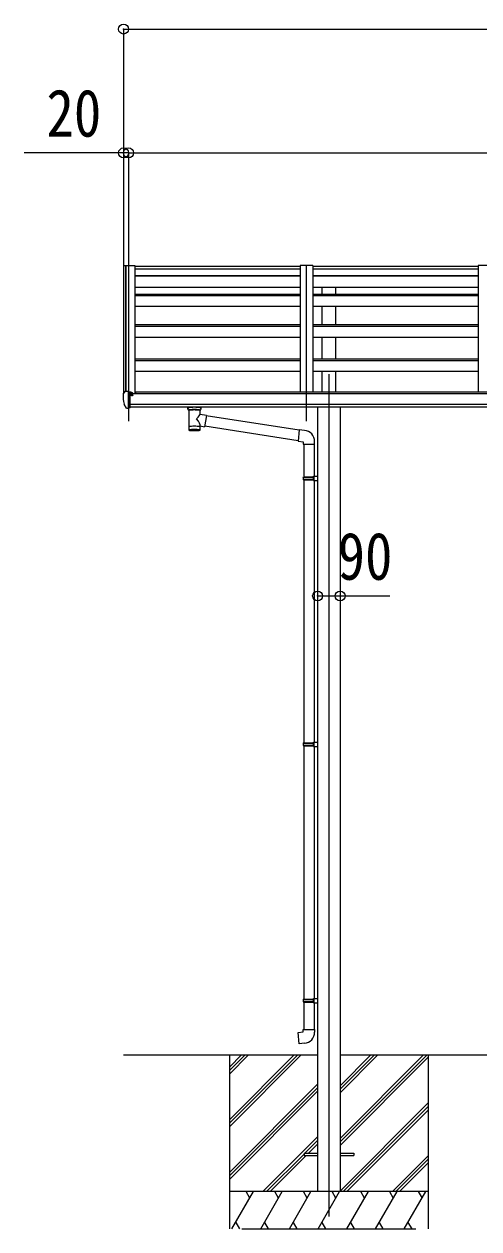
# Model space of a CAD drawing. Units: millimetres at full size, sheet at 1:40; some dimension numbers follow another scale. Extents: x -11181 to 11305, y -7804 to 7716.
# Drawn here: x -1090 to 739, y -4139 to 708 of the extents above; entities that cross this region are included whole.
import ezdxf
from ezdxf.enums import TextEntityAlignment as Align

# ---------------------------------------------------------------- set-up
doc = ezdxf.new("R2010")
doc.units = ezdxf.units.MM
doc.header["$LTSCALE"] = 40
doc.header["$PDMODE"] = 32
doc.header["$PDSIZE"] = 40
for name, color, linetype, lineweight in [('0-0_0', 7, 'Continuous', 9), ('0-1_本体', 4, 'Continuous', 9), ('0-2_部品', 7, 'Continuous', 9), ('0-8_PARTS2', 2, 'Continuous', 9), ('0-A_寸法', 6, 'Continuous', 9)]:
    doc.layers.add(name, color=color, linetype=linetype, lineweight=lineweight)
doc.styles.add('ＭＳ ゴシック', font='')
doc.styles.get('ＭＳ ゴシック').set_extended_font_data('MS Gothic')

msp = doc.modelspace()

# ---------------------------------------------------------------- linework, layer by layer
at = {"layer": '0-0_0'}
for p, q in [((-690.06, -3439.43), (90.74, -3439.43)), ((-264.06, -3439.43), (-264.06, -4139.43)), ((-264.06, -3700.16), (-3.33, -3439.43)), ((-264.06, -3714.3), (10.82, -3439.43)), ((-264.06, -3728.44), (24.96, -3439.43)), ((-264.06, -3516.31), (-187.17, -3439.43)), ((-264.06, -3502.17), (-201.32, -3439.43)), ((-264.06, -3488.02), (-215.46, -3439.43)), ((181.14, -3439.43), (1790.74, -3439.43)), ((181.14, -3775.45), (517.17, -3439.43)), ((181.14, -3789.6), (531.32, -3439.43)), ((181.14, -3591.61), (333.33, -3439.43)), ((181.14, -3577.47), (319.18, -3439.43)), ((181.14, -3563.32), (305.04, -3439.43)), ((535.94, -3439.43), (535.94, -4139.43)), ((181.14, -3803.74), (535.94, -3448.94)), ((-264.06, -3912.29), (90.74, -3557.49)), ((-264.06, -3926.43), (90.74, -3571.63)), ((-264.06, -3940.57), (90.74, -3585.77)), ((181.14, -3987.59), (535.94, -3632.79)), ((193.44, -3989.43), (535.94, -3646.93)), ((207.59, -3989.43), (535.94, -3661.07)), ((-129.06, -3989.43), (90.74, -3769.62)), ((39.59, -3834.92), (90.74, -3783.76)), ((53.73, -3834.92), (90.74, -3797.9)), ((-114.92, -3989.43), (35.94, -3838.56)), ((-100.78, -3989.43), (44.73, -3843.92)), ((391.44, -3989.43), (535.94, -3844.92)), ((405.58, -3989.43), (535.94, -3859.06)), ((419.72, -3989.43), (535.94, -3873.2)), ((535.94, -3989.43), (-264.06, -3989.43)), ((-253.77, -4139.43), (-167.16, -3989.43)), ((-182.16, -4015.41), (-197.17, -3989.43)), ((-138.3, -4139.43), (-51.69, -3989.43)), ((-66.7, -4015.41), (-81.7, -3989.43)), ((-22.83, -4139.43), (63.78, -3989.43)), ((48.78, -4015.41), (33.77, -3989.43)), ((92.64, -4139.43), (179.25, -3989.43)), ((164.25, -4015.41), (149.24, -3989.43)), ((208.11, -4139.43), (294.72, -3989.43)), ((279.72, -4015.41), (264.72, -3989.43)), ((323.58, -4139.43), (410.19, -3989.43)), ((380.19, -3989.43), (395.19, -4015.41)), ((439.05, -4139.43), (525.66, -3989.43)), ((495.66, -3989.43), (510.66, -4015.41)), ((-238.77, -4113.45), (-223.77, -4139.43)), ((-123.3, -4113.45), (-108.3, -4139.43)), ((-7.83, -4113.45), (7.17, -4139.43)), ((107.64, -4113.45), (122.64, -4139.43)), ((223.11, -4113.45), (238.11, -4139.43)), ((338.58, -4113.45), (353.58, -4139.43)), ((454.05, -4113.45), (469.05, -4139.43)), ((-214.06, -4139.43), (485.94, -4139.43))]:
    msp.add_line(p, q, dxfattribs=at)
at = {"layer": '0-1_本体'}
for p, q in [((-690.05, -264.49), (-690.06, -776.57)), ((-689.11, -263.6), (-681.27, -263.19)), ((-681.06, -263.27), (-681.06, -770.03)), ((-680.98, -263.39), (-680.36, -265.01)), ((-645.06, -263.18), (-645.06, -779.83)), ((-645.06, -276.18), (20.94, -276.18)), ((20.94, -263.18), (20.94, -773.3)), ((70.94, -263.18), (20.94, -263.18)), ((70.94, -263.18), (70.94, -773.3)), ((70.94, -276.18), (736.94, -276.18)), ((736.94, -263.18), (736.94, -773.3)), ((786.94, -263.18), (736.94, -263.18)), ((-645.06, -302.8), (20.94, -302.8)), ((-645.06, -305.33), (20.94, -305.33)), ((70.94, -302.8), (736.94, -302.8)), ((70.94, -305.33), (736.94, -305.33)), ((-645.06, -350.08), (20.94, -350.08)), ((-645.06, -378.23), (20.94, -378.23)), ((-645.06, -383.2), (20.94, -383.2)), ((70.94, -350.08), (736.94, -350.08)), ((70.94, -378.23), (736.94, -378.23)), ((70.94, -383.2), (736.94, -383.2)), ((108.44, -378.23), (108.44, -350.08)), ((163.44, -378.23), (163.44, -350.08)), ((-645.06, -427.41), (20.94, -427.41)), ((70.94, -427.41), (736.94, -427.41)), ((108.44, -500.93), (108.44, -427.41)), ((163.44, -500.93), (163.44, -427.41)), ((-645.06, -500.93), (20.94, -500.93)), ((-645.06, -507.83), (20.94, -507.83)), ((70.94, -500.93), (736.94, -500.93)), ((70.94, -507.83), (736.94, -507.83)), ((-645.06, -551.38), (20.94, -551.38)), ((70.94, -551.38), (736.94, -551.38)), ((108.44, -638.39), (108.44, -551.38)), ((163.44, -638.39), (163.44, -551.38)), ((-645.06, -638.39), (20.94, -638.39)), ((-645.06, -645.29), (20.94, -645.29)), ((70.94, -638.39), (736.94, -638.39)), ((70.94, -645.29), (736.94, -645.29)), ((-645.06, -688.84), (20.94, -688.84)), ((70.94, -688.84), (736.94, -688.84)), ((108.44, -773.5), (108.44, -688.84)), ((163.44, -773.5), (163.44, -688.84)), ((-640.06, -779.83), (-640.06, -773.3)), ((4311.94, -773.3), (-640.06, -773.3)), ((4335.44, -779.83), (-663.56, -779.83)), ((-663.56, -821.43), (4335.44, -821.43)), ((4335.44, -833.28), (-663.56, -833.21)), ((90.74, -833.37), (90.74, -3989.44)), ((181.14, -833.37), (181.14, -3989.44))]:
    msp.add_line(p, q, dxfattribs=at)
msp.add_lwpolyline([(-680.36, -770.03), (-680.36, -263.18), (-645.06, -263.18)], dxfattribs=at)
msp.add_circle((-656.08, -784.94), 3, dxfattribs=at)
for centre, radius, start, end in [((-689.06, -264.6), 1, 93, 173.32986), ((-681.26, -263.49), 0.301, 21.06327, 92.86679)]:
    msp.add_arc(centre, radius, start, end, dxfattribs=at)
at = {"layer": '0-2_部品', "color": 4}
for p, q in [((20.94, -267.47), (-645.06, -267.47)), ((736.94, -267.47), (70.94, -267.47)), ((35.94, -3834.93), (35.94, -3843.93)), ((35.94, -3834.93), (90.94, -3834.93)), ((35.94, -3843.93), (90.94, -3843.93)), ((180.94, -3834.93), (235.94, -3834.93)), ((180.94, -3843.93), (235.94, -3843.93)), ((235.94, -3834.93), (235.94, -3843.93))]:
    msp.add_line(p, q, dxfattribs=at)
at = {"layer": '0-2_部品'}
for p, q in [((-685.15, -770.6), (-689.21, -776.41)), ((-670.06, -838.53), (-670.06, -770.03)), ((-668.56, -770.95), (-670.06, -770.95)), ((-668.56, -770.95), (-668.56, -777.12)), ((-658.88, -772.45), (-668.56, -771.73)), ((-668.56, -774.72), (-654.56, -774.78)), ((-658.06, -774.76), (-658.06, -772.86)), ((-692.06, -779.4), (-692.06, -780.03)), ((-677.68, -836.72), (-687.42, -821.34)), ((-663.56, -779.77), (-670.06, -779.37)), ((-659.08, -784.95), (-658.56, -784.95)), ((-658.56, -784.95), (-658.26, -784.95)), ((-653.56, -775.88), (-653.56, -779.84)), ((-671.56, -838.44), (-675.26, -838.21)), ((-671.56, -838.44), (-670.06, -838.53)), ((-670.06, -836.34), (-669.56, -836.34)), ((-669.56, -836.34), (-669.06, -835.34)), ((-663.56, -835.34), (-669.06, -835.34)), ((-432.06, -840.39), (-432.06, -833.22)), ((-427.96, -844.89), (-427.97, -925.18)), ((-382.16, -862.46), (-382.16, -844.88)), ((-356.93, -866.37), (-382.16, -862.46)), ((-378.06, -840.39), (-378.06, -833.22)), ((-356.93, -866.37), (-363.96, -911.63)), ((16.68, -926.31), (-357.23, -868.31)), ((-382.14, -925.18), (-382.16, -908.55)), ((-382.16, -908.8), (-363.96, -911.63)), ((13.01, -968.25), (-363.67, -909.81)), ((37.67, -926.38), (16.83, -924.55)), ((32.74, -982.12), (78.74, -982.12)), ((34.74, -981.37), (34.74, -1113.68)), ((76.74, -981.37), (76.74, -1111.12)), ((78.74, -982.12), (78.74, -971.2)), ((32.74, -1115.68), (33.74, -1113.68)), ((33.74, -1113.68), (76.74, -1113.68)), ((72.27, -1115.68), (71.84, -1113.68)), ((74.74, -1111.18), (90.74, -1110.71)), ((74.74, -1113.18), (74.74, -1111.18)), ((74.74, -1113.18), (76.74, -1113.18)), ((90.74, -1110.71), (90.74, -1128.65)), ((32.74, -1115.68), (76.74, -1115.68)), ((32.74, -1115.68), (32.74, -1123.68)), ((32.74, -1123.68), (76.74, -1123.68)), ((32.74, -1123.68), (33.74, -1125.68)), ((33.74, -1125.68), (76.74, -1125.68)), ((34.74, -1125.68), (34.74, -2183.43)), ((74.74, -1128.18), (74.74, -1126.18)), ((74.74, -1128.18), (90.74, -1128.65)), ((76.74, -1128.24), (76.74, -2180.87)), ((74.74, -2180.93), (90.74, -2180.45)), ((74.74, -2182.93), (74.74, -2180.93)), ((90.74, -2180.45), (90.74, -2198.4)), ((32.74, -2185.43), (33.74, -2183.43)), ((32.74, -2185.43), (76.74, -2185.43)), ((32.74, -2185.43), (32.74, -2193.43)), ((32.74, -2193.43), (76.74, -2193.43)), ((32.74, -2193.43), (33.74, -2195.43)), ((33.74, -2183.43), (76.74, -2183.43)), ((33.74, -2195.43), (76.74, -2195.43)), ((34.74, -2195.43), (34.74, -3215.03)), ((72.27, -2185.43), (71.84, -2183.43)), ((74.74, -2182.93), (76.74, -2182.93)), ((74.74, -2197.93), (74.74, -2195.93)), ((74.74, -2197.93), (90.74, -2198.4)), ((76.74, -2197.98), (76.74, -3212.47)), ((32.74, -3217.03), (33.74, -3215.03)), ((32.74, -3217.03), (76.74, -3217.03)), ((32.74, -3217.03), (32.74, -3225.03)), ((32.74, -3225.03), (76.74, -3225.03)), ((32.74, -3225.03), (33.74, -3227.03)), ((33.74, -3215.03), (76.74, -3215.03)), ((33.74, -3227.03), (76.74, -3227.03)), ((34.74, -3227.03), (34.74, -3337.03)), ((72.27, -3217.03), (71.84, -3215.03)), ((74.74, -3212.53), (90.74, -3212.05)), ((74.74, -3214.53), (74.74, -3212.53)), ((74.74, -3214.53), (76.74, -3214.53)), ((74.74, -3229.53), (74.74, -3227.53)), ((74.74, -3229.53), (90.74, -3230)), ((76.74, -3229.58), (76.74, -3337.03)), ((90.74, -3212.05), (90.74, -3230)), ((32.74, -3337.03), (78.74, -3337.03)), ((32.74, -3347.03), (32.74, -3337.03)), ((78.74, -3337.03), (78.74, -3347.94))]:
    msp.add_line(p, q, dxfattribs=at)
for points in [[(-670.06, -770.03), (-682.06, -770.03), (-684.39, -770.18)], [(-658.88, -772.45), (-658.71, -772.47), (-658.56, -772.5), (-658.41, -772.54), (-658.29, -772.59), (-658.19, -772.65), (-658.12, -772.72), (-658.07, -772.79), (-658.06, -772.86)], [(-670.06, -824.64), (-666.89, -824.24), (-663.56, -823.81)], [(-663.56, -835.34), (-663.56, -777.12), (-668.56, -777.12)], [(-658.26, -783.76), (-658.26, -784.95), (-653.56, -784.95)], [(-653.56, -783.33), (-653.56, -784.95), (-653.08, -784.95)], [(-432.02, -840.44), (-432.04, -840.09), (-431.79, -839.13), (-431.27, -838.25), (-430.47, -837.41), (-429.36, -836.61), (-427.96, -835.89)], [(-432.02, -840.33), (-432.04, -840.69), (-431.79, -841.64), (-431.27, -842.53), (-430.47, -843.37), (-429.36, -844.16), (-427.96, -844.89)], [(-382.16, -835.9), (-381.92, -835.99), (-380.57, -836.73), (-379.46, -837.57), (-378.7, -838.44), (-378.24, -839.34), (-378.07, -840.23)], [(-382.16, -844.88), (-381.92, -844.78), (-380.57, -844.05), (-379.46, -843.2), (-378.7, -842.33), (-378.24, -841.44), (-378.07, -840.55)], [(16.83, -924.55), (12.82, -970.38), (32.74, -972.12), (32.74, -982.12)], [(74.74, -1126.18), (76.74, -1126.18), (76.74, -1113.18)], [(72.27, -1115.68), (72.27, -1123.68), (71.84, -1125.68)], [(72.27, -2185.43), (72.27, -2193.43), (71.84, -2195.43)], [(74.74, -2195.93), (76.74, -2195.93), (76.74, -2182.93)], [(72.27, -3217.03), (72.27, -3225.03), (71.84, -3227.03)], [(74.74, -3227.53), (76.74, -3227.53), (76.74, -3214.53)], [(37.67, -3392.77), (16.83, -3394.59), (12.82, -3348.77), (32.74, -3347.03)]]:
    msp.add_lwpolyline(points, dxfattribs=at)
for centre, radius, start, end in [((-684.33, -771.17), 1, 93.5, 145), ((-689.06, -779.4), 3, 93, 180), ((-499.56, -780.03), 192.49, 180.0008, 192.1233), ((-684.83, -819.84), 3, 191.83348, 210), ((-656.06, -784.95), 2.5, 151.64236, 180), ((-656.06, -784.95), 2.5, 0, 151.64236), ((-675.08, -835.22), 3, 210, 266.5), ((-414.99, -885.6), 51.38, 92.46126, 104.61963), ((-405.04, -989.74), 155.94, 85.53149, 94.46851), ((-395.1, -885.6), 51.38, 75.38037, 87.53874), ((33.74, -971.2), 45, 0, 85), ((33.74, -3347.94), 45, 275, 0)]:
    msp.add_arc(centre, radius, start, end, dxfattribs=at)
for centre, major_axis, ratio, start_param, end_param in [((-654.56, -775.88), (-0.02, 1.1), 0.906239, 4.6917496, 6.2625459), ((-405.06, -846.08), (-22.91, -0.42), 0.072511, 4.711586, 6.2823824), ((-405.03, -844.45), (-22.91, -0.42), 0.072511, 4.711586, 6.2823824), ((-405.08, -844.46), (22.92, -0.42), 0.07247, 0.0008089, 1.5716053), ((-405.08, -846.08), (22.92, -0.42), 0.07247, 0.0008089, 1.5716053), ((-402.5, -884.66), (20.32, 22.25), 0.045535, 4.9756507, 6.2441899), ((-394.06, -840.39), (16, 0), 0.361356, 0, 0.0194874), ((-394.06, -840.39), (16, 0), 0.361356, 6.2636979, 6.2831853), ((-405.06, -912.74), (22.91, 0), 0.122865, 6.2831853, 9.424778), ((-405.06, -882.01), (-22.81, 26.62), 0.234429, 3.1563334, 4.5976381), ((-405.06, -925.18), (22.92, 0), 0.101955, 6.2829723, 9.4248207), ((-405.06, -925.18), (22.92, 0), 0.101955, 3.1415499, 6.2833984)]:
    msp.add_ellipse(centre, major_axis=major_axis, ratio=ratio, start_param=start_param, end_param=end_param, dxfattribs=at)
at = {"layer": '0-8_PARTS2'}
for p, q in [((-670.06, -263.18), (-670.06, -889.36)), ((45.94, -889.36), (45.94, -263.18)), ((135.94, -700.56), (135.94, -4089.46))]:
    msp.add_line(p, q, dxfattribs=at)
at = {"layer": '0-A_寸法'}
for p, q in [((-690.06, 688.17), (-690.06, 190.04)), ((-690.06, 688.17), (9373.95, 688.17)), ((-690.06, 190.04), (-1090.06, 190.04)), ((-690.06, 190.04), (-690.06, -264.61)), ((-670.06, 190.04), (-690.06, 190.04)), ((-670.06, 190.04), (-670.06, -264.61)), ((-670.06, 190.04), (4361.95, 190.04)), ((-670.06, 190.04), (-670.06, -264.61)), ((90.74, -1592.8), (181.14, -1592.8)), ((181.14, -1592.8), (381.14, -1592.8))]:
    msp.add_line(p, q, dxfattribs=at)
for p in [(-690.06, 688.17), (-690.06, 190.04), (-670.06, 190.04), (90.74, -1592.8), (181.14, -1592.8)]:
    msp.add_point(p, dxfattribs=at)

# ---------------------------------------------------------------- texts
at = {"layer": '0-A_寸法', "color": 7, "style": 'ＭＳ ゴシック', "width": 0.85}
for s, p in [('20', (-1000.06, 198.04)), ('90', (171.14, -1584.8))]:
    msp.add_text(s, height=190.6, dxfattribs=at).set_placement(p, align=Align.BOTTOM_LEFT)

doc.saveas('drawing.dxf')
